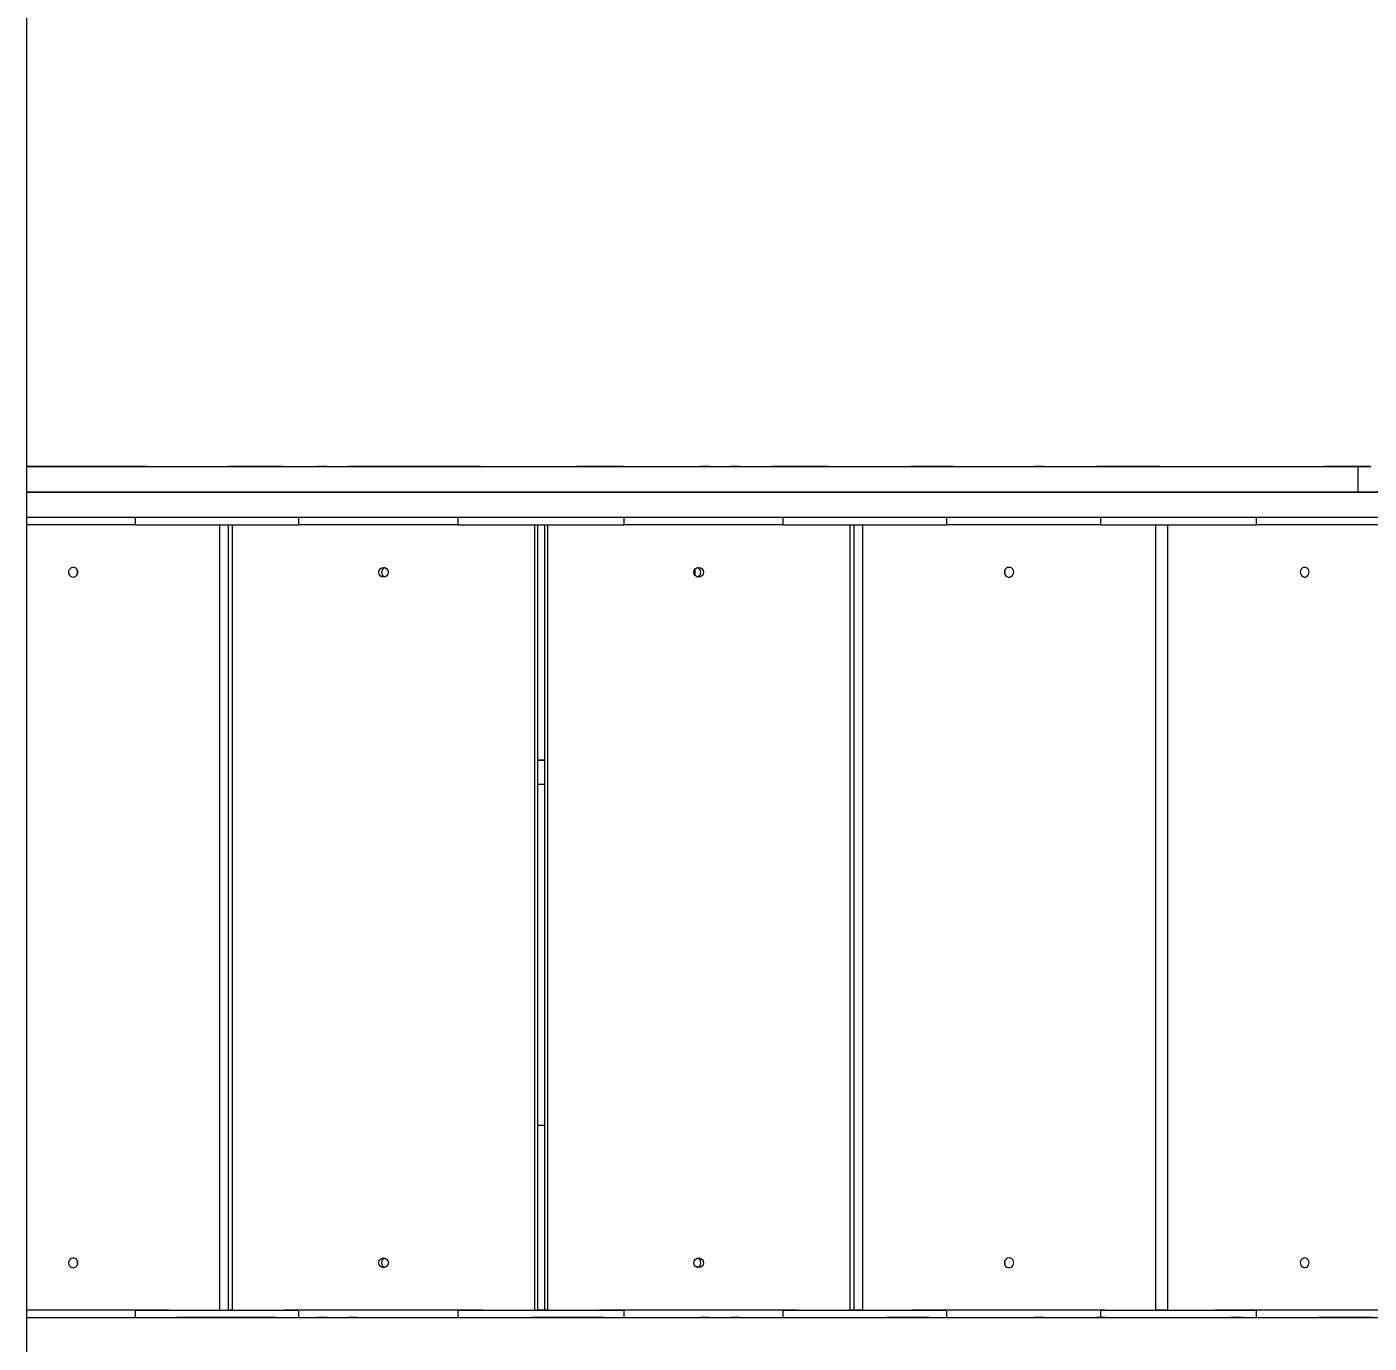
# Model space of a CAD drawing. Header units: millimetres. Extents: x -10881 to 8954, y -8695 to 5624.
# Drawn here: x -3737 to -2633, y -223 to 859 of the extents above; entities that cross this region are included whole.
import ezdxf

# ---------------------------------------------------------------- set-up
doc = ezdxf.new("R2010")
doc.units = ezdxf.units.MM
for name, color, linetype in [('DIKOM_ОБЪЕКТ', 7, 'Continuous'), ('DIKOM_РАЗМЕР_ЗОНА', 7, 'Continuous'), ('DIKOM_РАЗМЕР_ОБЪЕКТА', 7, 'Continuous')]:
    doc.layers.add(name, color=color, linetype=linetype)
doc.styles.add('style1', font='arial.ttf', dxfattribs={"width": 0.8})
doc.dimstyles.new('1-50', dxfattribs={"dimtxt": 300, "dimasz": 200, "dimexe": 100, "dimexo": 0, "dimgap": 100, "dimtad": 1, "dimtxsty": 'style1', "dimcen": 200, "dimclrd": 7, "dimclre": 7, "dimclrt": 7, "dimadec": 1, "dimazin": 2, "dimtfac": 1, "dimtmove": 0, "dimatfit": 2, "dimfxl": 0, "dimlwd": 25, "dimlwe": 18, "dimarcsym": 0})

# ---------------------------------------------------------------- blocks, each defined once
blk = doc.blocks.new('*D9')
at = {"layer": 'Defpoints', "color": 0, "transparency": 16777216}
for p in [(-9534, 4149), (-6877.1, 4149), (-2715.7, -5051.1)]:
    blk.add_point(p, dxfattribs=at)
at = {"layer": 'DIKOM_РАЗМЕР_ОБЪЕКТА', "color": 7, "lineweight": 18, "transparency": 16777216}
for p, q in [((-6877.1, 4149), (-9634, 4149)), ((-2715.7, -5051.1), (-9634, -5051.1))]:
    blk.add_line(p, q, dxfattribs=at)
at = {"layer": 'DIKOM_РАЗМЕР_ОБЪЕКТА', "color": 7, "lineweight": 25, "transparency": 16777216}
blk.add_line((-9534, -4851.1), (-9534, 3949), dxfattribs=at)
at = {"layer": 'DIKOM_РАЗМЕР_ОБЪЕКТА', "color": 7, "transparency": 16777216}
for points in [[(-9567.3, 3949), (-9500.7, 3949), (-9534, 4149)], [(-9567.3, -4851.1), (-9500.7, -4851.1), (-9534, -5051.1)]]:
    blk.add_solid(points, dxfattribs=at)
at = {"layer": 'DIKOM_РАЗМЕР_ОБЪЕКТА', "color": 7, "transparency": 16777216, "insert": (-9787.2, -451.1), "char_height": 300, "attachment_point": 5, "rotation": 90, "style": 'style1'}
blk.add_mtext('9200', dxfattribs=at)
blk = doc.blocks.new('*D10')
at = {"layer": 'Defpoints', "color": 0, "transparency": 16777216}
for p in [(-7152.7, 2730.8), (7385.2, 911.3), (7385.2, -7693.8)]:
    blk.add_point(p, dxfattribs=at)
at = {"layer": 'DIKOM_РАЗМЕР_ОБЪЕКТА', "color": 7, "lineweight": 18, "transparency": 16777216}
for p, q in [((-7152.7, 2730.8), (-7152.7, -7793.8)), ((7385.2, 911.3), (7385.2, -7793.8))]:
    blk.add_line(p, q, dxfattribs=at)
at = {"layer": 'DIKOM_РАЗМЕР_ОБЪЕКТА', "color": 7, "lineweight": 25, "transparency": 16777216}
blk.add_line((-6952.7, -7693.8), (7185.2, -7693.8), dxfattribs=at)
at = {"layer": 'DIKOM_РАЗМЕР_ОБЪЕКТА', "color": 7, "transparency": 16777216}
for points in [[(-6952.7, -7660.4), (-6952.7, -7727.1), (-7152.7, -7693.8)], [(7185.2, -7660.4), (7185.2, -7727.1), (7385.2, -7693.8)]]:
    blk.add_solid(points, dxfattribs=at)
at = {"layer": 'DIKOM_РАЗМЕР_ОБЪЕКТА', "color": 7, "transparency": 16777216, "insert": (116.2, -7440.6), "char_height": 300, "attachment_point": 5, "style": 'style1'}
blk.add_mtext('14500', dxfattribs=at)
blk = doc.blocks.new('*D11')
at = {"layer": 'Defpoints', "color": 0, "transparency": 16777216}
for p in [(-7028.4, 5624.1), (-10431.3, -7165.9), (-2784.8, -7165.9)]:
    blk.add_point(p, dxfattribs=at)
at = {"layer": 'DIKOM_РАЗМЕР_ЗОНА', "color": 7, "lineweight": 18, "transparency": 16777216}
for p, q in [((-7028.4, 5624.1), (-10531.3, 5624.1)), ((-2784.8, -7165.9), (-10531.3, -7165.9))]:
    blk.add_line(p, q, dxfattribs=at)
at = {"layer": 'DIKOM_РАЗМЕР_ЗОНА', "color": 7, "lineweight": 25, "transparency": 16777216}
blk.add_line((-10431.3, 5424.1), (-10431.3, -6965.9), dxfattribs=at)
at = {"layer": 'DIKOM_РАЗМЕР_ЗОНА', "color": 7, "transparency": 16777216}
for points in [[(-10464.6, 5424.1), (-10397.9, 5424.1), (-10431.3, 5624.1)], [(-10464.6, -6965.9), (-10397.9, -6965.9), (-10431.3, -7165.9)]]:
    blk.add_solid(points, dxfattribs=at)
at = {"layer": 'DIKOM_РАЗМЕР_ЗОНА', "color": 7, "transparency": 16777216, "insert": (-10684.4, -770.9), "char_height": 300, "attachment_point": 5, "rotation": 90, "style": 'style1'}
blk.add_mtext('12800', dxfattribs=at)
blk = doc.blocks.new('*D12')
at = {"layer": 'Defpoints', "color": 0, "transparency": 16777216}
for p in [(-9113.3, 3014), (8954.2, 2756.5), (8954.2, -8594.5)]:
    blk.add_point(p, dxfattribs=at)
at = {"layer": 'DIKOM_РАЗМЕР_ЗОНА', "color": 7, "lineweight": 18, "transparency": 16777216}
for p, q in [((-9113.3, 3014), (-9113.3, -8694.5)), ((8954.2, 2756.5), (8954.2, -8694.5))]:
    blk.add_line(p, q, dxfattribs=at)
at = {"layer": 'DIKOM_РАЗМЕР_ЗОНА', "color": 7, "lineweight": 25, "transparency": 16777216}
blk.add_line((-8913.3, -8594.5), (8754.2, -8594.5), dxfattribs=at)
at = {"layer": 'DIKOM_РАЗМЕР_ЗОНА', "color": 7, "transparency": 16777216}
for points in [[(-8913.3, -8561.2), (-8913.3, -8627.8), (-9113.3, -8594.5)], [(8754.2, -8561.2), (8754.2, -8627.8), (8954.2, -8594.5)]]:
    blk.add_solid(points, dxfattribs=at)
at = {"layer": 'DIKOM_РАЗМЕР_ЗОНА', "color": 7, "transparency": 16777216, "insert": (-79.6, -8341.3), "char_height": 300, "attachment_point": 5, "style": 'style1'}
blk.add_mtext('18000', dxfattribs=at)

msp = doc.modelspace()

# ---------------------------------------------------------------- linework, layer by layer
at = {"layer": 'DIKOM_ОБЪЕКТ', "color": 7, "linetype": 'Continuous', "lineweight": 15}
for p, q in [((-3737.157, -626.684), (-3737.157, 1679.632)), ((-3642.686, 497.768), (-3737.157, 497.743)), ((-3642.686, 497.768), (-3642.686, 497.7)), ((-3638.898, 497.7), (-3638.898, 497.77)), ((-3571.324, 497.767), (-3571.324, 497.699)), ((-3570.833, 497.766), (-3523.924, 497.729)), ((-3570.833, 497.766), (-3570.833, 497.699)), ((-3523.924, 497.729), (-3523.924, 497.698)), ((-3366.377, 497.763), (-3466.739, 497.728)), ((-3466.739, 497.728), (-3466.739, 497.697)), ((-3366.377, 497.763), (-3366.377, 497.697)), ((-3364.054, 497.697), (-3364.054, 497.764)), ((-3284.974, 497.764), (-3284.974, 497.697)), ((-3282.652, 497.763), (-3182.288, 497.728)), ((-3282.652, 497.763), (-3282.652, 497.697)), ((-3182.288, 497.728), (-3182.288, 497.697)), ((-3078.195, 497.766), (-3125.102, 497.729)), ((-3125.102, 497.729), (-3125.102, 497.698)), ((-3078.195, 497.766), (-3078.195, 497.699)), ((-3077.704, 497.699), (-3077.704, 497.767)), ((-3010.13, 497.77), (-3010.13, 497.7)), ((-3006.342, 497.768), (-2879.808, 497.735)), ((-3006.342, 497.768), (-3006.342, 497.7)), ((-2879.808, 497.735), (-2879.808, 497.704)), ((-2805.626, 497.774), (-2823.669, 497.737)), ((-2823.669, 497.737), (-2823.669, 497.706)), ((-2805.626, 497.774), (-2805.626, 497.706)), ((-2805.553, 497.706), (-2805.553, 497.774)), ((-2642.526, 497.7), (-2642.526, 476.7)), ((-3647.817, 449.782), (-3647.817, 455.686)), ((-3513.371, 449.778), (-3513.371, 455.684)), ((-3382.555, 449.777), (-3382.555, 455.683)), ((-3245.976, 449.777), (-3245.976, 455.683)), ((-3115.164, 449.778), (-3115.164, 455.684)), ((-2980.726, 449.782), (-2980.726, 455.687)), ((-2854.009, 449.787), (-2854.009, 455.69)), ((-2725.918, 449.794), (-2725.918, 455.695)), ((-3578.401, -196.214), (-3578.401, 449.782)), ((-3571.328, -196.21), (-3571.328, 449.782)), ((-3568.377, 449.782), (-3568.377, -196.214)), ((-3319.344, -196.217), (-3319.344, 449.779)), ((-3316.971, -196.214), (-3316.971, 449.779)), ((-3311.546, 449.779), (-3311.546, -196.214)), ((-3309.142, 449.779), (-3309.142, -196.217)), ((-3060.135, -196.214), (-3060.135, 449.782)), ((-3057.18, 449.782), (-3057.18, -196.21)), ((-3050.076, 449.782), (-3050.076, -196.214)), ((-2808.884, -196.205), (-2808.884, 449.791)), ((-2799.282, 449.792), (-2799.282, -196.204)), ((-3624.022, -196.212), (-3737.157, -196.208)), ((-3647.817, -202.218), (-3647.817, -196.218)), ((-3609.284, -196.213), (-3578.401, -196.214)), ((-3578.401, -196.214), (-3571.328, -196.21)), ((-3568.377, -196.214), (-3536.501, -196.215)), ((-3366.25, -196.217), (-3521.646, -196.215)), ((-3513.371, -202.223), (-3513.371, -196.222)), ((-3382.555, -202.223), (-3382.555, -196.223)), ((-3351.22, -196.217), (-3319.344, -196.217)), ((-3319.344, -196.217), (-3316.971, -196.214)), ((-3309.142, -196.217), (-3311.546, -196.214)), ((-3309.142, -196.217), (-3277.269, -196.217)), ((-3106.859, -196.215), (-3262.24, -196.217)), ((-3245.976, -202.224), (-3245.976, -196.223)), ((-3115.164, -202.222), (-3115.164, -196.222)), ((-3092.008, -196.215), (-3060.135, -196.214)), ((-3050.076, -196.214), (-3057.18, -196.21)), ((-3050.076, -196.214), (-3019.203, -196.213)), ((-2853.965, -196.206), (-3004.469, -196.212)), ((-2980.726, -202.219), (-2980.726, -196.218)), ((-2854.009, -202.213), (-2854.009, -196.213)), ((-2839.757, -196.206), (-2808.884, -196.205)), ((-2799.282, -196.204), (-2808.884, -196.201)), ((-2799.282, -196.204), (-2770.376, -196.202)), ((-2615.48, -196.192), (-2756.397, -196.201)), ((-2725.918, -202.206), (-2725.918, -196.206)), ((-2675.219, -202.287), (-2675.219, -202.269))]:
    msp.add_line(p, q, dxfattribs=at)
at = {"layer": 'DIKOM_ОБЪЕКТ', "color": 7, "linetype": 'Continuous', "lineweight": 15, "flags": 128}
for points in [[(-3737.157, 497.774), (-3729.792, 497.774), (-3721.857, 497.774), (-3713.867, 497.774), (-3705.841, 497.774), (-3697.8, 497.774), (-3689.765, 497.774), (-3681.755, 497.774), (-3673.791, 497.774)], [(-3737.157, 497.703), (-3716.097, 497.702), (-3689.382, 497.701), (-3662.605, 497.701), (-3635.77, 497.7), (-3608.882, 497.7), (-3581.945, 497.699), (-3554.965, 497.699), (-3527.945, 497.698), (-3500.891, 497.698), (-3473.807, 497.698), (-3446.697, 497.697), (-3419.567, 497.697), (-3392.42, 497.697), (-3365.262, 497.697), (-3338.096, 497.697), (-3310.929, 497.697), (-3283.764, 497.697), (-3256.605, 497.697), (-3229.459, 497.697), (-3202.328, 497.697), (-3175.219, 497.698), (-3148.134, 497.698), (-3121.08, 497.698), (-3094.06, 497.699), (-3067.08, 497.699), (-3040.144, 497.7), (-3013.256, 497.7), (-2986.421, 497.701), (-2959.643, 497.701), (-2932.928, 497.702), (-2906.28, 497.703), (-2879.702, 497.704), (-2853.201, 497.705), (-2826.78, 497.705), (-2800.443, 497.706), (-2774.196, 497.707), (-2748.043, 497.708), (-2721.987, 497.71), (-2696.035, 497.711), (-2670.189, 497.712)], [(-3737.157, 497.69), (-3710.939, 497.689), (-3683.602, 497.688), (-3656.206, 497.688), (-3628.756, 497.687), (-3601.256, 497.687), (-3573.711, 497.686), (-3546.125, 497.686), (-3518.503, 497.685), (-3490.849, 497.685), (-3463.168, 497.685), (-3435.464, 497.684), (-3407.742, 497.684), (-3380.006, 497.684), (-3352.262, 497.684), (-3324.512, 497.684), (-3296.763, 497.684), (-3269.019, 497.684), (-3241.283, 497.684), (-3213.561, 497.684), (-3185.857, 497.685), (-3158.176, 497.685), (-3130.522, 497.685), (-3102.9, 497.686), (-3075.314, 497.686), (-3047.769, 497.687), (-3020.269, 497.687), (-2992.819, 497.688), (-2965.423, 497.688), (-2938.086, 497.689), (-2910.812, 497.69), (-2883.606, 497.691), (-2856.472, 497.691), (-2829.415, 497.692), (-2802.438, 497.693), (-2775.547, 497.694), (-2748.746, 497.695), (-2722.039, 497.696), (-2695.43, 497.697), (-2668.925, 497.699), (-2642.526, 497.7)], [(-3642.686, 497.768), (-3641.218, 497.768), (-3640.097, 497.768), (-3639.339, 497.769), (-3638.951, 497.769), (-3638.94, 497.77), (-3639.305, 497.77), (-3640.041, 497.771), (-3641.14, 497.771), (-3642.588, 497.772), (-3644.366, 497.772), (-3646.452, 497.773), (-3648.821, 497.773), (-3651.441, 497.773), (-3654.281, 497.773), (-3657.304, 497.774), (-3660.473, 497.774), (-3663.747, 497.774), (-3667.087, 497.774), (-3670.449, 497.774), (-3673.791, 497.774)], [(-3527.193, 497.77), (-3530.243, 497.771), (-3533.432, 497.771), (-3536.72, 497.771), (-3540.066, 497.771), (-3543.428, 497.771), (-3546.763, 497.771), (-3550.03, 497.771), (-3553.188, 497.771), (-3556.196, 497.77), (-3559.018, 497.77), (-3561.618, 497.77), (-3563.963, 497.769), (-3566.023, 497.769), (-3567.774, 497.769), (-3569.192, 497.768), (-3570.26, 497.768), (-3570.964, 497.767), (-3571.297, 497.767), (-3571.253, 497.766), (-3570.833, 497.766)], [(-3527.193, 497.77), (-3520.007, 497.77), (-3512.648, 497.769), (-3505.136, 497.769), (-3497.49, 497.769), (-3489.728, 497.768), (-3481.87, 497.768), (-3473.937, 497.768), (-3465.947, 497.768)], [(-3523.924, 497.729), (-3523.139, 497.729), (-3521.998, 497.728), (-3520.514, 497.728), (-3518.705, 497.727), (-3516.596, 497.727), (-3514.21, 497.727), (-3511.579, 497.726), (-3508.735, 497.726), (-3505.713, 497.726), (-3502.551, 497.726), (-3499.288, 497.725), (-3495.965, 497.725), (-3492.622, 497.725), (-3489.301, 497.725), (-3486.044, 497.726), (-3482.891, 497.726), (-3479.881, 497.726), (-3477.051, 497.726), (-3474.437, 497.727), (-3472.072, 497.727), (-3469.983, 497.727), (-3468.198, 497.728), (-3466.739, 497.728)], [(-3498.324, 497.73), (-3498.402, 497.73), (-3498.125, 497.73), (-3497.519, 497.729), (-3496.637, 497.729), (-3495.558, 497.729), (-3494.378, 497.729), (-3493.2, 497.729), (-3492.131, 497.729), (-3491.265, 497.729), (-3490.679, 497.73), (-3490.425, 497.73), (-3490.525, 497.73), (-3490.971, 497.73), (-3491.724, 497.73), (-3492.715, 497.73), (-3493.858, 497.73), (-3495.05, 497.73), (-3496.186, 497.73), (-3497.165, 497.73), (-3497.899, 497.73), (-3498.324, 497.73)], [(-3473.07, 497.764), (-3473.148, 497.763), (-3472.872, 497.763), (-3472.265, 497.763), (-3471.384, 497.763), (-3470.304, 497.763), (-3469.124, 497.763), (-3467.947, 497.763), (-3466.877, 497.763), (-3466.011, 497.763), (-3465.425, 497.763), (-3465.171, 497.763), (-3465.271, 497.764), (-3465.718, 497.764), (-3466.47, 497.764), (-3467.462, 497.764), (-3468.604, 497.764), (-3469.797, 497.764), (-3470.933, 497.764), (-3471.911, 497.764), (-3472.646, 497.764), (-3473.07, 497.764)], [(-3465.947, 497.768), (-3457.947, 497.768), (-3449.916, 497.768), (-3441.875, 497.768), (-3433.844, 497.768), (-3425.843, 497.768), (-3417.892, 497.768), (-3410.011, 497.768), (-3402.221, 497.769)], [(-3366.377, 497.763), (-3365.255, 497.763), (-3364.496, 497.764), (-3364.107, 497.764), (-3364.095, 497.765), (-3364.459, 497.765), (-3365.195, 497.766), (-3366.294, 497.766), (-3367.74, 497.766), (-3369.518, 497.767), (-3371.604, 497.767), (-3373.971, 497.768), (-3376.591, 497.768), (-3379.43, 497.768), (-3382.453, 497.768), (-3385.622, 497.768), (-3388.896, 497.769), (-3392.235, 497.769), (-3395.597, 497.769), (-3398.94, 497.769), (-3402.221, 497.769)], [(-3246.807, 497.769), (-3250.088, 497.769), (-3253.431, 497.769), (-3256.793, 497.769), (-3260.132, 497.769), (-3263.407, 497.768), (-3266.575, 497.768), (-3269.598, 497.768), (-3272.437, 497.768), (-3275.057, 497.768), (-3277.425, 497.767), (-3279.51, 497.767), (-3281.288, 497.766), (-3282.735, 497.766), (-3283.833, 497.766), (-3284.569, 497.765), (-3284.933, 497.765), (-3284.921, 497.764), (-3284.532, 497.764), (-3283.773, 497.763), (-3282.652, 497.763)], [(-3246.807, 497.769), (-3239.017, 497.768), (-3231.136, 497.768), (-3223.186, 497.768), (-3215.184, 497.768), (-3207.153, 497.768), (-3199.112, 497.768), (-3191.081, 497.768), (-3183.081, 497.768)], [(-3183.866, 497.764), (-3183.688, 497.763), (-3183.171, 497.763), (-3182.36, 497.763), (-3181.327, 497.763), (-3180.165, 497.763), (-3178.976, 497.763), (-3177.866, 497.763), (-3176.934, 497.763), (-3176.262, 497.763), (-3175.91, 497.763), (-3175.91, 497.764), (-3176.262, 497.764), (-3176.934, 497.764), (-3177.866, 497.764), (-3178.976, 497.764), (-3180.165, 497.764), (-3181.327, 497.764), (-3182.36, 497.764), (-3183.171, 497.764), (-3183.688, 497.764), (-3183.866, 497.764)], [(-3183.081, 497.768), (-3175.092, 497.768), (-3167.158, 497.768), (-3159.3, 497.768), (-3151.539, 497.769), (-3143.892, 497.769), (-3136.38, 497.769), (-3129.022, 497.77), (-3121.836, 497.77)], [(-3182.288, 497.728), (-3180.828, 497.728), (-3179.043, 497.727), (-3176.955, 497.727), (-3174.589, 497.727), (-3171.975, 497.726), (-3169.146, 497.726), (-3166.136, 497.726), (-3162.982, 497.726), (-3159.725, 497.725), (-3156.405, 497.725), (-3153.062, 497.725), (-3149.738, 497.725), (-3146.475, 497.726), (-3143.313, 497.726), (-3140.291, 497.726), (-3137.447, 497.726), (-3134.816, 497.727), (-3132.431, 497.727), (-3130.321, 497.727), (-3128.513, 497.728), (-3127.029, 497.728), (-3125.887, 497.729), (-3125.102, 497.729)], [(-3158.611, 497.73), (-3158.433, 497.73), (-3157.915, 497.729), (-3157.104, 497.729), (-3156.072, 497.729), (-3154.909, 497.729), (-3153.72, 497.729), (-3152.611, 497.729), (-3151.678, 497.729), (-3151.007, 497.73), (-3150.655, 497.73), (-3150.655, 497.73), (-3151.007, 497.73), (-3151.678, 497.73), (-3152.611, 497.73), (-3153.72, 497.73), (-3154.909, 497.73), (-3156.072, 497.73), (-3157.104, 497.73), (-3157.915, 497.73), (-3158.433, 497.73), (-3158.611, 497.73)], [(-3078.195, 497.766), (-3077.775, 497.766), (-3077.731, 497.767), (-3078.064, 497.767), (-3078.768, 497.768), (-3079.837, 497.768), (-3081.255, 497.769), (-3083.005, 497.769), (-3085.065, 497.769), (-3087.41, 497.77), (-3090.01, 497.77), (-3092.832, 497.77), (-3095.841, 497.771), (-3098.998, 497.771), (-3102.265, 497.771), (-3105.601, 497.771), (-3108.963, 497.771), (-3112.309, 497.771), (-3115.597, 497.771), (-3118.786, 497.771), (-3121.836, 497.77)], [(-2975.237, 497.774), (-2978.58, 497.774), (-2981.942, 497.774), (-2985.281, 497.774), (-2988.556, 497.774), (-2991.725, 497.774), (-2994.748, 497.773), (-2997.587, 497.773), (-3000.208, 497.773), (-3002.576, 497.773), (-3004.662, 497.772), (-3006.44, 497.772), (-3007.888, 497.771), (-3008.987, 497.771), (-3009.724, 497.77), (-3010.088, 497.77), (-3010.077, 497.769), (-3009.69, 497.769), (-3008.931, 497.768), (-3007.81, 497.768), (-3006.342, 497.768)], [(-2975.237, 497.774), (-2967.273, 497.774), (-2959.263, 497.774), (-2951.228, 497.774), (-2943.187, 497.774), (-2935.162, 497.774), (-2927.172, 497.774), (-2919.237, 497.774), (-2911.378, 497.774)], [(-2911.378, 497.774), (-2903.54, 497.775), (-2895.802, 497.775), (-2888.184, 497.775), (-2880.706, 497.776), (-2873.385, 497.776), (-2866.24, 497.777), (-2859.29, 497.777), (-2852.552, 497.778)], [(-2908.827, 497.77), (-2908.519, 497.77), (-2907.885, 497.77), (-2906.981, 497.77), (-2905.888, 497.769), (-2904.704, 497.769), (-2903.532, 497.77), (-2902.478, 497.77), (-2901.634, 497.77), (-2901.077, 497.77), (-2900.855, 497.77), (-2900.988, 497.77), (-2901.464, 497.77), (-2902.242, 497.77), (-2903.251, 497.771), (-2904.403, 497.771), (-2905.594, 497.771), (-2906.72, 497.771), (-2907.679, 497.77), (-2908.388, 497.77), (-2908.782, 497.77), (-2908.827, 497.77)], [(-2879.808, 497.735), (-2878.022, 497.734), (-2875.933, 497.734), (-2873.566, 497.734), (-2870.951, 497.733), (-2868.121, 497.733), (-2865.11, 497.733), (-2861.957, 497.733), (-2858.699, 497.733), (-2855.379, 497.733), (-2852.036, 497.733), (-2848.712, 497.733), (-2845.449, 497.733), (-2842.288, 497.733), (-2839.266, 497.733), (-2836.423, 497.733), (-2833.793, 497.734), (-2831.409, 497.734), (-2829.3, 497.734), (-2827.493, 497.735), (-2826.01, 497.735), (-2824.87, 497.736), (-2824.086, 497.736), (-2823.669, 497.737)], [(-2857.571, 497.737), (-2857.263, 497.737), (-2856.629, 497.737), (-2855.725, 497.736), (-2854.633, 497.736), (-2853.448, 497.736), (-2852.276, 497.736), (-2851.222, 497.736), (-2850.379, 497.737), (-2849.821, 497.737), (-2849.599, 497.737), (-2849.732, 497.737), (-2850.209, 497.737), (-2850.986, 497.737), (-2851.996, 497.737), (-2853.147, 497.737), (-2854.339, 497.737), (-2855.464, 497.737), (-2856.424, 497.737), (-2857.132, 497.737), (-2857.526, 497.737), (-2857.571, 497.737)], [(-2805.626, 497.774), (-2805.581, 497.774), (-2805.912, 497.775), (-2806.616, 497.775), (-2807.683, 497.776), (-2809.101, 497.776), (-2810.85, 497.777), (-2812.91, 497.777), (-2815.255, 497.777), (-2817.854, 497.778), (-2820.675, 497.778), (-2823.684, 497.778), (-2826.841, 497.778), (-2830.108, 497.779), (-2833.443, 497.779), (-2836.805, 497.779), (-2840.151, 497.779), (-2843.439, 497.778), (-2846.629, 497.778), (-2849.679, 497.778), (-2852.552, 497.778)], [(-2632.325, 497.711), (-2635.725, 497.712), (-2639.292, 497.712), (-2642.996, 497.712), (-2646.808, 497.712), (-2650.696, 497.712), (-2654.631, 497.712), (-2658.579, 497.712), (-2662.509, 497.712), (-2666.389, 497.712), (-2670.189, 497.712)], [(-2660.358, 497.706), (-2660.18, 497.706), (-2659.663, 497.706), (-2658.852, 497.705), (-2657.819, 497.705), (-2656.657, 497.705), (-2655.468, 497.705), (-2654.358, 497.705), (-2653.426, 497.706), (-2652.754, 497.706), (-2652.403, 497.706), (-2652.403, 497.706), (-2652.754, 497.706), (-2653.426, 497.706), (-2654.358, 497.706), (-2655.468, 497.706), (-2656.657, 497.707), (-2657.819, 497.706), (-2658.852, 497.706), (-2659.663, 497.706), (-2660.18, 497.706), (-2660.358, 497.706)], [(-2642.526, 497.7), (-2638.838, 497.7), (-2635.291, 497.7), (-2631.913, 497.701)], [(-3737.157, 476.69), (-3710.939, 476.689), (-3683.602, 476.688), (-3656.206, 476.688), (-3628.756, 476.687), (-3601.256, 476.687), (-3573.711, 476.686), (-3546.125, 476.686), (-3518.503, 476.685), (-3490.849, 476.685), (-3463.168, 476.685), (-3435.464, 476.684), (-3407.742, 476.684), (-3380.006, 476.684), (-3352.262, 476.684), (-3324.512, 476.684), (-3296.763, 476.684), (-3269.019, 476.684), (-3241.283, 476.684), (-3213.561, 476.684), (-3185.857, 476.685), (-3158.176, 476.685), (-3130.522, 476.685), (-3102.9, 476.686), (-3075.314, 476.686), (-3047.769, 476.687), (-3020.269, 476.687), (-2992.819, 476.688), (-2965.423, 476.688), (-2938.086, 476.689), (-2910.812, 476.69), (-2883.606, 476.691), (-2856.472, 476.691), (-2829.415, 476.692), (-2802.438, 476.693), (-2775.547, 476.694), (-2748.746, 476.695), (-2722.039, 476.696), (-2695.43, 476.697), (-2668.925, 476.699), (-2642.526, 476.7)], [(-2621.295, 476.699), (-2647.93, 476.698), (-2674.678, 476.697), (-2701.534, 476.696), (-2728.493, 476.695), (-2755.55, 476.694), (-2782.703, 476.692), (-2809.945, 476.692), (-2837.273, 476.691), (-2864.681, 476.69), (-2892.166, 476.689), (-2919.723, 476.688), (-2947.347, 476.687), (-2975.033, 476.687), (-3002.778, 476.686), (-3030.576, 476.685), (-3058.422, 476.685), (-3086.313, 476.685), (-3114.243, 476.684), (-3142.209, 476.684), (-3170.204, 476.683), (-3198.225, 476.683), (-3226.267, 476.683), (-3254.326, 476.683), (-3282.396, 476.683), (-3310.473, 476.683), (-3338.552, 476.683), (-3366.629, 476.683), (-3394.699, 476.683), (-3422.757, 476.683), (-3450.8, 476.683), (-3478.821, 476.683), (-3506.816, 476.684), (-3534.781, 476.684), (-3562.712, 476.685), (-3590.603, 476.685), (-3618.449, 476.685), (-3646.247, 476.686), (-3673.992, 476.687), (-3701.678, 476.687), (-3729.302, 476.688), (-3737.157, 476.688)], [(-2642.526, 476.7), (-2638.838, 476.7), (-2635.291, 476.7), (-2631.913, 476.701), (-2628.732, 476.701), (-2625.773, 476.701), (-2623.061, 476.702), (-2620.617, 476.702), (-2618.46, 476.703), (-2616.609, 476.703), (-2615.077, 476.704), (-2613.878, 476.704), (-2613.022, 476.705), (-2612.514, 476.705), (-2612.358, 476.706)], [(-2621.295, 455.699), (-2647.93, 455.698), (-2674.678, 455.697), (-2701.534, 455.696), (-2728.493, 455.695), (-2755.55, 455.694), (-2782.703, 455.692), (-2809.945, 455.692), (-2837.273, 455.691), (-2864.681, 455.69), (-2892.166, 455.689), (-2919.723, 455.688), (-2947.347, 455.687), (-2975.033, 455.687), (-3002.778, 455.686), (-3030.576, 455.685), (-3058.422, 455.685), (-3086.313, 455.685), (-3114.243, 455.684), (-3142.209, 455.684), (-3170.204, 455.683), (-3198.225, 455.683), (-3226.267, 455.683), (-3254.326, 455.683), (-3282.396, 455.683), (-3310.473, 455.683), (-3338.552, 455.683), (-3366.629, 455.683), (-3394.699, 455.683), (-3422.757, 455.683), (-3450.8, 455.683), (-3478.821, 455.683), (-3506.816, 455.684), (-3534.781, 455.684), (-3562.712, 455.685), (-3590.603, 455.685), (-3618.449, 455.685), (-3646.247, 455.686), (-3673.992, 455.687), (-3701.678, 455.687), (-3729.302, 455.688), (-3737.157, 455.688)], [(-3647.817, 449.782), (-3654.507, 449.782), (-3661.273, 449.781), (-3668.096, 449.781), (-3674.957, 449.781), (-3681.838, 449.781), (-3688.718, 449.781), (-3695.579, 449.781), (-3702.401, 449.781), (-3709.165, 449.782), (-3715.852, 449.782), (-3722.444, 449.782), (-3728.921, 449.782), (-3735.267, 449.783), (-3737.157, 449.783)], [(-3647.817, 449.782), (-3640.202, 449.782), (-3632.506, 449.782), (-3624.746, 449.782), (-3616.941, 449.783), (-3609.11, 449.783), (-3601.271, 449.783), (-3593.444, 449.783), (-3585.648, 449.782), (-3577.9, 449.782), (-3570.22, 449.782), (-3562.626, 449.782), (-3555.136, 449.781), (-3547.769, 449.781), (-3540.541, 449.781), (-3533.471, 449.78), (-3526.575, 449.78), (-3519.87, 449.779), (-3513.371, 449.778)], [(-3382.555, 449.777), (-3388.854, 449.776), (-3395.292, 449.776), (-3401.849, 449.776), (-3408.508, 449.775), (-3415.25, 449.775), (-3422.055, 449.775), (-3428.906, 449.775), (-3435.782, 449.775), (-3442.665, 449.775), (-3449.534, 449.775), (-3456.372, 449.775), (-3463.158, 449.775), (-3469.874, 449.775), (-3476.501, 449.776), (-3483.019, 449.776), (-3489.412, 449.776), (-3495.661, 449.777), (-3501.749, 449.777), (-3507.657, 449.778), (-3513.371, 449.778)], [(-3382.555, 449.777), (-3375.387, 449.777), (-3368.072, 449.778), (-3360.628, 449.778), (-3353.073, 449.778), (-3345.424, 449.778), (-3337.701, 449.779), (-3329.921, 449.779), (-3322.104, 449.779), (-3314.268, 449.779), (-3306.432, 449.779), (-3298.614, 449.779), (-3290.834, 449.779), (-3283.111, 449.778), (-3275.462, 449.778), (-3267.906, 449.778), (-3260.461, 449.778), (-3253.145, 449.777), (-3245.976, 449.777)], [(-3115.164, 449.778), (-3120.876, 449.778), (-3126.784, 449.777), (-3132.87, 449.777), (-3139.118, 449.776), (-3145.51, 449.776), (-3152.028, 449.776), (-3158.654, 449.775), (-3165.369, 449.775), (-3172.155, 449.775), (-3178.992, 449.775), (-3185.862, 449.775), (-3192.745, 449.775), (-3199.621, 449.775), (-3206.472, 449.775), (-3213.278, 449.775), (-3220.02, 449.775), (-3226.679, 449.776), (-3233.238, 449.776), (-3239.676, 449.776), (-3245.976, 449.777)], [(-3115.164, 449.778), (-3108.667, 449.779), (-3101.963, 449.78), (-3095.068, 449.78), (-3087.999, 449.781), (-3080.772, 449.781), (-3073.405, 449.781), (-3065.916, 449.782), (-3058.323, 449.782), (-3050.644, 449.782), (-3042.897, 449.782), (-3035.1, 449.783), (-3027.274, 449.783), (-3019.435, 449.783), (-3011.604, 449.783), (-3003.799, 449.782), (-2996.038, 449.782), (-2988.341, 449.782), (-2980.726, 449.782)], [(-2854.009, 449.787), (-2858.956, 449.786), (-2864.149, 449.785), (-2869.574, 449.785), (-2875.216, 449.784), (-2881.058, 449.784), (-2887.084, 449.783), (-2893.279, 449.783), (-2899.623, 449.782), (-2906.1, 449.782), (-2912.691, 449.782), (-2919.377, 449.782), (-2926.141, 449.781), (-2932.963, 449.781), (-2939.823, 449.781), (-2946.703, 449.781), (-2953.584, 449.781), (-2960.446, 449.781), (-2967.269, 449.781), (-2974.036, 449.782), (-2980.726, 449.782)], [(-2854.009, 449.787), (-2848.387, 449.788), (-2842.503, 449.788), (-2836.373, 449.789), (-2830.011, 449.79), (-2823.433, 449.79), (-2816.653, 449.791), (-2809.689, 449.791), (-2802.557, 449.792), (-2795.275, 449.792), (-2787.859, 449.793), (-2780.328, 449.793), (-2772.699, 449.793), (-2764.991, 449.793), (-2757.223, 449.794), (-2749.413, 449.794), (-2741.579, 449.794), (-2733.742, 449.794), (-2725.918, 449.794)], [(-2602.016, 449.803), (-2605.684, 449.802), (-2609.671, 449.801), (-2613.965, 449.8), (-2618.552, 449.8), (-2623.42, 449.799), (-2628.555, 449.798), (-2633.941, 449.798), (-2639.563, 449.797), (-2645.405, 449.796), (-2651.449, 449.796), (-2657.677, 449.795), (-2664.072, 449.795), (-2670.614, 449.795), (-2677.286, 449.794), (-2684.066, 449.794), (-2690.936, 449.794), (-2697.875, 449.794), (-2704.863, 449.794), (-2711.88, 449.794), (-2718.905, 449.794), (-2725.918, 449.794)], [(-3699.035, 406.791), (-3697.898, 406.968), (-3696.861, 407.486), (-3696.017, 408.297), (-3695.442, 409.329), (-3695.186, 410.492), (-3695.272, 411.681), (-3695.692, 412.791), (-3696.41, 413.723), (-3697.361, 414.395), (-3698.46, 414.746), (-3699.611, 414.746), (-3700.71, 414.395), (-3701.661, 413.723), (-3702.379, 412.791), (-3702.799, 411.681), (-3702.885, 410.492), (-3702.629, 409.329), (-3702.054, 408.297), (-3701.21, 407.486), (-3700.173, 406.968), (-3699.035, 406.791)], [(-3187.635, 408.147), (-3187.635, 412.286), (-3187.635, 413.421)], [(-2929.48, 414.791), (-2930.617, 414.613), (-2931.654, 414.096), (-2932.497, 413.285), (-2933.072, 412.252), (-2933.328, 411.089), (-2933.242, 409.9), (-2932.822, 408.791), (-2932.105, 407.858), (-2931.154, 407.187), (-2930.055, 406.835), (-2928.905, 406.835), (-2927.806, 407.187), (-2926.855, 407.859), (-2926.138, 408.791), (-2925.718, 409.901), (-2925.632, 411.09), (-2925.888, 412.252), (-2926.463, 413.285), (-2927.306, 414.096), (-2928.343, 414.613), (-2929.48, 414.791)], [(-2686.368, 414.804), (-2687.433, 414.626), (-2688.403, 414.108), (-2689.193, 413.297), (-2689.731, 412.265), (-2689.971, 411.102), (-2689.89, 409.913), (-2689.497, 408.803), (-2688.825, 407.871), (-2687.935, 407.2), (-2686.906, 406.848), (-2685.829, 406.848), (-2684.8, 407.2), (-2683.91, 407.872), (-2683.238, 408.804), (-2682.845, 409.914), (-2682.765, 411.103), (-2683.004, 412.265), (-2683.543, 413.298), (-2684.332, 414.109), (-2685.303, 414.626), (-2686.368, 414.804)], [(-3311.546, 256.141), (-3316.328, 256.141), (-3316.971, 256.141)], [(-3316.971, 256.118), (-3316.327, 256.118), (-3311.546, 256.118)], [(-3311.546, 236.116), (-3314.869, 236.115), (-3316.971, 236.115)], [(-3316.971, -43.885), (-3314.869, -43.885), (-3311.546, -43.884)], [(-3699.035, -161.209), (-3697.898, -161.032), (-3696.861, -160.514), (-3696.017, -159.703), (-3695.442, -158.671), (-3695.186, -157.508), (-3695.272, -156.319), (-3695.692, -155.209), (-3696.41, -154.277), (-3697.361, -153.605), (-3698.46, -153.254), (-3699.611, -153.254), (-3700.71, -153.605), (-3701.661, -154.277), (-3702.379, -155.209), (-3702.799, -156.319), (-3702.885, -157.508), (-3702.629, -158.671), (-3702.054, -159.703), (-3701.21, -160.514), (-3700.173, -161.032), (-3699.035, -161.209)], [(-2929.48, -153.209), (-2930.617, -153.387), (-2931.654, -153.904), (-2932.497, -154.715), (-2933.072, -155.748), (-2933.328, -156.911), (-2933.242, -158.1), (-2932.822, -159.209), (-2932.105, -160.142), (-2931.154, -160.813), (-2930.055, -161.165), (-2928.905, -161.165), (-2927.806, -160.813), (-2926.855, -160.141), (-2926.138, -159.209), (-2925.718, -158.099), (-2925.632, -156.91), (-2925.888, -155.748), (-2926.463, -154.715), (-2927.306, -153.904), (-2928.343, -153.387), (-2929.48, -153.209)], [(-2686.368, -153.196), (-2687.433, -153.374), (-2688.403, -153.891), (-2689.193, -154.703), (-2689.731, -155.735), (-2689.971, -156.898), (-2689.89, -158.087), (-2689.497, -159.197), (-2688.825, -160.129), (-2687.935, -160.8), (-2686.906, -161.152), (-2685.829, -161.152), (-2684.8, -160.8), (-2683.91, -160.128), (-2683.238, -159.196), (-2682.845, -158.086), (-2682.765, -156.897), (-2683.004, -155.735), (-2683.543, -154.702), (-2684.332, -153.891), (-2685.303, -153.374), (-2686.368, -153.196)], [(-3647.817, -196.218), (-3654.507, -196.218), (-3661.273, -196.219), (-3668.096, -196.219), (-3674.957, -196.219), (-3681.838, -196.219), (-3688.718, -196.219), (-3695.579, -196.219), (-3702.401, -196.219), (-3709.165, -196.218), (-3715.852, -196.218), (-3722.444, -196.218), (-3728.921, -196.218), (-3735.267, -196.217), (-3737.157, -196.217)], [(-3647.817, -196.218), (-3640.202, -196.218), (-3632.506, -196.218), (-3624.746, -196.218), (-3616.941, -196.217), (-3609.11, -196.217), (-3601.271, -196.217), (-3593.444, -196.217), (-3585.648, -196.218), (-3577.9, -196.218), (-3570.22, -196.218), (-3562.626, -196.218), (-3555.136, -196.219), (-3547.769, -196.219), (-3540.541, -196.219), (-3533.471, -196.22), (-3526.575, -196.22), (-3519.87, -196.221), (-3513.371, -196.222)], [(-3620.022, -196.212), (-3620.908, -196.212), (-3622.475, -196.212), (-3624.022, -196.212)], [(-3568.377, -196.197), (-3570.727, -196.197), (-3571.328, -196.197)], [(-3521.646, -196.215), (-3523.188, -196.215), (-3524.643, -196.215), (-3525.417, -196.215)], [(-3382.555, -196.223), (-3388.854, -196.224), (-3395.292, -196.224), (-3401.849, -196.224), (-3408.508, -196.225), (-3415.25, -196.225), (-3422.055, -196.225), (-3428.906, -196.225), (-3435.782, -196.225), (-3442.665, -196.225), (-3449.534, -196.225), (-3456.372, -196.225), (-3463.158, -196.225), (-3469.874, -196.225), (-3476.501, -196.224), (-3483.019, -196.224), (-3489.412, -196.224), (-3495.661, -196.223), (-3501.749, -196.223), (-3507.657, -196.222), (-3513.371, -196.222)], [(-3382.555, -196.223), (-3375.387, -196.223), (-3368.072, -196.222), (-3360.628, -196.222), (-3353.073, -196.222), (-3345.424, -196.222), (-3337.701, -196.221), (-3329.921, -196.221), (-3322.104, -196.221), (-3314.268, -196.221), (-3306.432, -196.221), (-3298.614, -196.221), (-3290.834, -196.221), (-3283.111, -196.222), (-3275.462, -196.222), (-3267.906, -196.222), (-3260.461, -196.222), (-3253.145, -196.223), (-3245.976, -196.223)], [(-3362.304, -196.217), (-3363.147, -196.217), (-3364.681, -196.217), (-3366.25, -196.217)], [(-3311.546, -196.202), (-3314.515, -196.202), (-3316.971, -196.202)], [(-3262.24, -196.217), (-3263.808, -196.217), (-3265.343, -196.217), (-3266.186, -196.217)], [(-3115.164, -196.222), (-3120.876, -196.222), (-3126.784, -196.223), (-3132.87, -196.223), (-3139.118, -196.224), (-3145.51, -196.224), (-3152.028, -196.224), (-3158.654, -196.225), (-3165.369, -196.225), (-3172.155, -196.225), (-3178.992, -196.225), (-3185.862, -196.225), (-3192.745, -196.225), (-3199.621, -196.225), (-3206.472, -196.225), (-3213.278, -196.225), (-3220.02, -196.225), (-3226.679, -196.224), (-3233.238, -196.224), (-3239.676, -196.224), (-3245.976, -196.223)], [(-3115.164, -196.222), (-3108.667, -196.221), (-3101.963, -196.22), (-3095.068, -196.22), (-3087.999, -196.219), (-3080.772, -196.219), (-3073.405, -196.219), (-3065.916, -196.218), (-3058.323, -196.218), (-3050.644, -196.218), (-3042.897, -196.218), (-3035.1, -196.217), (-3027.274, -196.217), (-3019.435, -196.217), (-3011.604, -196.217), (-3003.799, -196.218), (-2996.038, -196.218), (-2988.341, -196.218), (-2980.726, -196.218)], [(-3103.091, -196.215), (-3103.864, -196.215), (-3105.318, -196.215), (-3106.859, -196.215)], [(-3057.18, -196.197), (-3058.303, -196.197), (-3060.135, -196.197)], [(-3004.469, -196.212), (-3006.015, -196.212), (-3007.582, -196.212), (-3008.468, -196.212)], [(-2854.009, -196.213), (-2858.956, -196.214), (-2864.149, -196.215), (-2869.574, -196.215), (-2875.216, -196.216), (-2881.058, -196.216), (-2887.084, -196.217), (-2893.279, -196.217), (-2899.623, -196.218), (-2906.1, -196.218), (-2912.691, -196.218), (-2919.377, -196.218), (-2926.141, -196.219), (-2932.963, -196.219), (-2939.823, -196.219), (-2946.703, -196.219), (-2953.584, -196.219), (-2960.446, -196.219), (-2967.269, -196.219), (-2974.036, -196.218), (-2980.726, -196.218)], [(-2854.009, -196.213), (-2848.387, -196.212), (-2842.503, -196.212), (-2836.373, -196.211), (-2830.011, -196.21), (-2823.433, -196.21), (-2816.653, -196.209), (-2809.689, -196.209), (-2802.557, -196.208), (-2795.275, -196.208), (-2787.859, -196.207), (-2780.328, -196.207), (-2772.699, -196.207), (-2764.991, -196.207), (-2757.223, -196.206), (-2749.413, -196.206), (-2741.579, -196.206), (-2733.742, -196.206), (-2725.918, -196.206)], [(-2850.492, -196.206), (-2851.172, -196.206), (-2852.5, -196.206), (-2853.965, -196.206)], [(-2756.397, -196.201), (-2757.873, -196.201), (-2759.424, -196.201), (-2760.325, -196.201)], [(-2602.016, -196.197), (-2605.684, -196.198), (-2609.671, -196.199), (-2613.965, -196.2), (-2618.552, -196.2), (-2623.42, -196.201), (-2628.555, -196.202), (-2633.941, -196.202), (-2639.563, -196.203), (-2645.405, -196.204), (-2651.449, -196.204), (-2657.677, -196.205), (-2664.072, -196.205), (-2670.614, -196.205), (-2677.286, -196.206), (-2684.066, -196.206), (-2690.936, -196.206), (-2697.875, -196.206), (-2704.863, -196.206), (-2711.88, -196.206), (-2718.905, -196.206), (-2725.918, -196.206)], [(-3737.157, -202.218), (-3733.59, -202.218), (-3726.486, -202.218), (-3719.294, -202.219), (-3712.032, -202.219), (-3704.717, -202.219), (-3697.37, -202.219), (-3690.009, -202.219), (-3683.974, -202.219)], [(-3737.157, -202.278), (-3713.088, -202.279), (-3686.578, -202.279), (-3660.006, -202.28), (-3633.378, -202.281), (-3606.696, -202.281), (-3579.967, -202.282), (-3553.194, -202.282), (-3526.382, -202.283), (-3499.536, -202.283), (-3472.66, -202.283), (-3445.758, -202.284), (-3418.836, -202.284), (-3391.898, -202.284), (-3364.949, -202.284), (-3337.992, -202.284), (-3311.034, -202.284), (-3284.077, -202.284), (-3257.128, -202.284), (-3230.19, -202.284), (-3203.268, -202.284), (-3176.366, -202.283), (-3149.49, -202.283), (-3122.644, -202.283), (-3095.832, -202.282), (-3069.059, -202.282), (-3042.33, -202.281), (-3015.649, -202.281), (-2989.02, -202.28), (-2962.448, -202.279), (-2935.938, -202.279), (-2909.495, -202.278), (-2883.122, -202.277), (-2856.824, -202.276), (-2830.606, -202.275), (-2804.472, -202.274), (-2778.426, -202.273), (-2752.474, -202.272), (-2726.619, -202.271), (-2700.866, -202.27), (-2675.219, -202.269)], [(-3737.157, -202.296), (-3713.789, -202.296), (-3686.25, -202.297), (-3658.652, -202.298), (-3631, -202.298), (-3603.297, -202.299), (-3575.549, -202.299), (-3547.76, -202.3), (-3519.934, -202.3), (-3492.076, -202.3), (-3464.19, -202.301), (-3436.282, -202.301), (-3408.356, -202.301), (-3380.416, -202.301), (-3352.467, -202.301), (-3324.513, -202.301), (-3296.559, -202.301), (-3268.61, -202.301), (-3240.669, -202.301), (-3212.743, -202.301), (-3184.835, -202.301), (-3156.95, -202.3), (-3129.092, -202.3), (-3101.266, -202.3), (-3073.477, -202.299), (-3045.728, -202.299), (-3018.026, -202.298), (-2990.373, -202.298), (-2962.775, -202.297), (-2935.237, -202.296), (-2907.762, -202.296), (-2880.355, -202.295), (-2853.021, -202.294), (-2825.764, -202.293), (-2798.588, -202.292), (-2771.499, -202.291), (-2744.5, -202.29), (-2717.596, -202.289), (-2690.791, -202.288), (-2664.09, -202.287), (-2637.497, -202.285)], [(-3737.157, -202.312), (-3729.302, -202.312), (-3701.678, -202.313), (-3673.992, -202.313), (-3646.247, -202.314), (-3618.449, -202.314), (-3590.603, -202.315), (-3562.712, -202.315), (-3534.781, -202.316), (-3506.816, -202.316), (-3478.821, -202.317), (-3450.8, -202.317), (-3422.757, -202.317), (-3394.699, -202.317), (-3366.629, -202.317), (-3338.552, -202.317), (-3310.473, -202.317), (-3282.396, -202.317), (-3254.326, -202.317), (-3226.267, -202.317), (-3198.225, -202.317), (-3170.204, -202.317), (-3142.209, -202.316), (-3114.243, -202.316), (-3086.313, -202.315), (-3058.422, -202.315), (-3030.576, -202.314), (-3002.778, -202.314), (-2975.033, -202.313), (-2947.347, -202.313), (-2919.723, -202.312), (-2892.166, -202.311), (-2864.681, -202.31), (-2837.273, -202.309), (-2809.945, -202.308), (-2782.703, -202.307), (-2755.55, -202.306), (-2728.493, -202.305), (-2701.534, -202.304), (-2674.678, -202.303), (-2647.93, -202.302), (-2621.295, -202.301)], [(-3532.64, -202.221), (-3538.839, -202.221), (-3545.245, -202.22), (-3551.842, -202.22), (-3558.612, -202.219), (-3565.536, -202.219), (-3572.597, -202.218), (-3579.774, -202.218), (-3587.049, -202.218), (-3594.401, -202.218), (-3601.813, -202.218), (-3609.262, -202.217), (-3614.085, -202.217)], [(-3532.64, -202.221), (-3526.534, -202.222), (-3520.228, -202.222), (-3513.739, -202.223), (-3507.083, -202.223), (-3500.276, -202.224), (-3493.337, -202.224), (-3486.283, -202.224), (-3479.131, -202.225), (-3471.9, -202.225), (-3464.609, -202.225), (-3457.276, -202.225), (-3449.919, -202.225), (-3442.558, -202.225), (-3440.291, -202.225)], [(-3498.416, -202.27), (-3498.238, -202.27), (-3497.721, -202.271), (-3496.91, -202.271), (-3495.878, -202.271), (-3494.715, -202.271), (-3493.526, -202.271), (-3492.416, -202.271), (-3491.484, -202.271), (-3490.812, -202.27), (-3490.461, -202.27), (-3490.461, -202.27), (-3490.812, -202.27), (-3491.484, -202.27), (-3492.416, -202.27), (-3493.526, -202.27), (-3494.715, -202.27), (-3495.878, -202.27), (-3496.91, -202.27), (-3497.721, -202.27), (-3498.238, -202.27), (-3498.416, -202.27)], [(-3473.162, -202.236), (-3472.985, -202.237), (-3472.467, -202.237), (-3471.656, -202.237), (-3470.624, -202.237), (-3469.461, -202.237), (-3468.272, -202.237), (-3467.162, -202.237), (-3466.23, -202.237), (-3465.558, -202.237), (-3465.207, -202.237), (-3465.207, -202.236), (-3465.558, -202.236), (-3466.23, -202.236), (-3467.162, -202.236), (-3468.272, -202.236), (-3469.461, -202.236), (-3470.624, -202.236), (-3471.656, -202.236), (-3472.467, -202.236), (-3472.985, -202.236), (-3473.162, -202.236)], [(-3262.803, -202.223), (-3269.639, -202.223), (-3276.622, -202.222), (-3283.733, -202.222), (-3290.953, -202.222), (-3298.262, -202.221), (-3305.642, -202.221), (-3313.071, -202.221), (-3320.531, -202.221), (-3322.263, -202.221)], [(-3262.803, -202.223), (-3256.068, -202.224), (-3249.191, -202.224), (-3242.191, -202.224), (-3235.084, -202.225), (-3227.89, -202.225), (-3220.626, -202.225), (-3213.311, -202.225), (-3205.963, -202.225), (-3198.602, -202.225), (-3192.743, -202.225)], [(-3183.866, -202.236), (-3183.688, -202.237), (-3183.171, -202.237), (-3182.36, -202.237), (-3181.327, -202.237), (-3180.165, -202.237), (-3178.976, -202.237), (-3177.866, -202.237), (-3176.934, -202.237), (-3176.262, -202.237), (-3175.91, -202.237), (-3175.91, -202.236), (-3176.262, -202.236), (-3176.934, -202.236), (-3177.866, -202.236), (-3178.976, -202.236), (-3180.165, -202.236), (-3181.327, -202.236), (-3182.36, -202.236), (-3183.171, -202.236), (-3183.688, -202.236), (-3183.866, -202.236)], [(-3158.611, -202.27), (-3158.433, -202.27), (-3157.915, -202.271), (-3157.104, -202.271), (-3156.072, -202.271), (-3154.909, -202.271), (-3153.72, -202.271), (-3152.611, -202.271), (-3151.678, -202.271), (-3151.007, -202.27), (-3150.655, -202.27), (-3150.655, -202.27), (-3151.007, -202.27), (-3151.678, -202.27), (-3152.611, -202.27), (-3153.72, -202.27), (-3154.909, -202.27), (-3156.072, -202.27), (-3157.104, -202.27), (-3157.915, -202.27), (-3158.433, -202.27), (-3158.611, -202.27)], [(-2994.896, -202.218), (-3002.156, -202.218), (-3009.496, -202.218), (-3016.899, -202.218), (-3024.343, -202.217), (-3030.45, -202.217)], [(-2994.896, -202.218), (-2987.742, -202.218), (-2980.51, -202.219), (-2973.218, -202.219), (-2965.884, -202.219), (-2958.527, -202.219), (-2951.166, -202.219), (-2949.075, -202.219)], [(-2908.852, -202.23), (-2908.674, -202.23), (-2908.157, -202.23), (-2907.346, -202.23), (-2906.313, -202.23), (-2905.151, -202.23), (-2903.962, -202.23), (-2902.852, -202.23), (-2901.92, -202.23), (-2901.248, -202.23), (-2900.897, -202.23), (-2900.897, -202.23), (-2901.248, -202.23), (-2901.92, -202.229), (-2902.852, -202.229), (-2903.962, -202.229), (-2905.151, -202.229), (-2906.313, -202.229), (-2907.346, -202.229), (-2908.157, -202.23), (-2908.674, -202.23), (-2908.852, -202.23)], [(-2857.596, -202.263), (-2857.419, -202.263), (-2856.901, -202.263), (-2856.09, -202.263), (-2855.058, -202.264), (-2853.895, -202.264), (-2852.706, -202.264), (-2851.596, -202.264), (-2850.664, -202.263), (-2849.992, -202.263), (-2849.641, -202.263), (-2849.641, -202.263), (-2849.992, -202.263), (-2850.664, -202.263), (-2851.596, -202.263), (-2852.706, -202.262), (-2853.895, -202.262), (-2855.058, -202.262), (-2856.09, -202.263), (-2856.901, -202.263), (-2857.419, -202.263), (-2857.596, -202.263)], [(-2737.302, -202.206), (-2744.757, -202.206), (-2747.775, -202.206)], [(-2737.302, -202.206), (-2730.062, -202.206), (-2722.808, -202.206), (-2716.91, -202.206)], [(-2630.451, -202.269), (-2634.67, -202.269), (-2639.016, -202.269), (-2643.464, -202.269), (-2647.987, -202.269), (-2652.56, -202.269), (-2657.155, -202.269), (-2661.745, -202.269), (-2666.304, -202.269), (-2670.804, -202.269), (-2675.219, -202.269)], [(-2660.358, -202.294), (-2660.18, -202.294), (-2659.663, -202.294), (-2658.852, -202.294), (-2657.819, -202.295), (-2656.657, -202.295), (-2655.468, -202.295), (-2654.358, -202.294), (-2653.426, -202.294), (-2652.754, -202.294), (-2652.403, -202.294), (-2652.403, -202.294), (-2652.754, -202.294), (-2653.426, -202.294), (-2654.358, -202.293), (-2655.468, -202.293), (-2656.657, -202.293), (-2657.819, -202.293), (-2658.852, -202.294), (-2659.663, -202.294), (-2660.18, -202.294), (-2660.358, -202.294)], [(-2637.497, -202.285), (-2633.192, -202.285)]]:
    msp.add_lwpolyline(points, dxfattribs=at)
at = {"layer": 'DIKOM_ОБЪЕКТ', "color": 7, "linetype": 'Continuous', "lineweight": 15}
for centre in [(-3443.857, 410.773), (-3184.641, 410.795), (-3443.857, -157.227), (-3184.641, -157.205)]:
    msp.add_circle(centre, 3.989, dxfattribs=at)
for centre, radius, start, end in [((-3691.694, 410.795), 4.129, 157.184777, 202.876054), ((-3441.471, 410.788), 4.004, 107.584576, 252.602659), ((-3187.06, 410.788), 4.004, 287.642179, 72.173058), ((-2936.855, 410.795), 4.13, 337.725869, 22.213581), ((-3441.471, -157.212), 4.004, 107.584576, 252.602659), ((-3187.06, -157.212), 4.004, 287.642179, 72.173058), ((-3691.694, -157.205), 4.129, 157.184777, 202.876054), ((-2936.855, -157.205), 4.13, 337.725869, 22.213581)]:
    msp.add_arc(centre, radius, start, end, dxfattribs=at)

# ---------------------------------------------------------------- dimensions: what is measured, and where the dimension line sits
at = {"layer": 'DIKOM_РАЗМЕР_ЗОНА'}
dim = msp.add_linear_dim(base=(-10431.262, -7165.906), p1=(-7028.448, 5624.134), p2=(-2784.833, -7165.906), angle=90, text='12800', dimstyle='1-50', dxfattribs=at)
dim.commit()
dim.dimension.update_dxf_attribs({"geometry": '*D11', "text_midpoint": (-10431.262, -770.886), "dimtype": 160})
dim = msp.add_linear_dim(base=(8954.2, -8594.513), p1=(-9113.319, 3014.045), p2=(8954.2, 2756.48), text='18000', dimstyle='1-50', dxfattribs=at)
dim.commit()
dim.dimension.update_dxf_attribs({"geometry": '*D12', "text_midpoint": (-79.559, -8594.513), "dimtype": 160})
at = {"layer": 'DIKOM_РАЗМЕР_ОБЪЕКТА'}
dim = msp.add_linear_dim(base=(-9533.989, 4149.001), p1=(-2715.652, -5051.147), p2=(-6877.054, 4149.001), angle=90, text='9200', dimstyle='1-50', dxfattribs=at)
dim.commit()
dim.dimension.update_dxf_attribs({"geometry": '*D9', "text_midpoint": (-9533.989, -451.073), "dimtype": 160})
dim = msp.add_linear_dim(base=(7385.217, -7693.766), p1=(-7152.73, 2730.795), p2=(7385.217, 911.281), text='14500', dimstyle='1-50', dxfattribs=at)
dim.commit()
dim.dimension.update_dxf_attribs({"geometry": '*D10', "text_midpoint": (116.244, -7693.766), "dimtype": 160})

doc.saveas('drawing.dxf')
